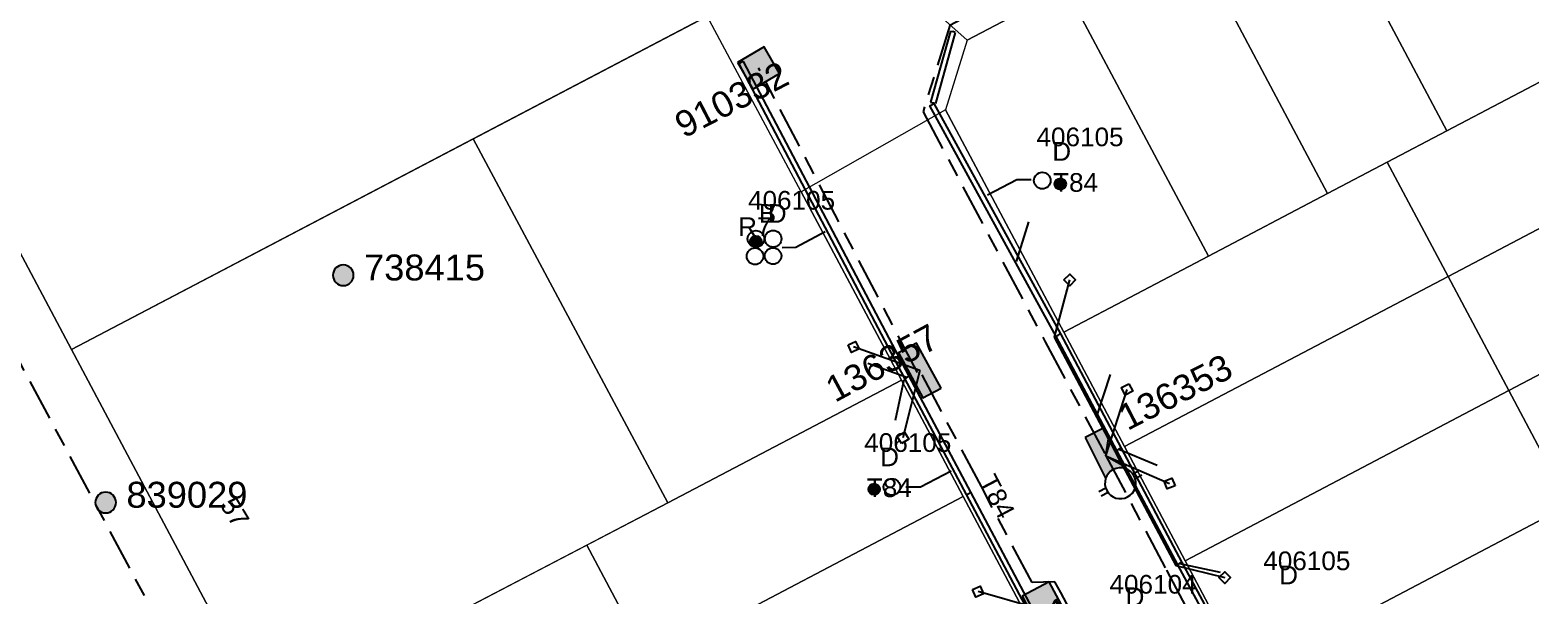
# Model space of a CAD drawing. Header units: metres. Extents: x 303173 to 305738, y 6269065 to 6269981.
# Drawn here: x 303314.6 to 303459, y 6269491.8 to 6269546.3 of the extents above; entities that cross this region are included whole.
import ezdxf
from ezdxf.enums import TextEntityAlignment as Align

# ---------------------------------------------------------------- set-up
doc = ezdxf.new("R2010")
doc.units = ezdxf.units.M
doc.linetypes.add('Cable Exist UG', pattern=[8.2, 4, -1.2, 1.8, -1.2])
doc.layers.add('Cadastre Land Parcels_SP_EXT', color=7, linetype='Continuous', lineweight=5, transparency=0.7)
doc.layers.add('Cadastre Roads_SP_EXT', color=7, linetype='Continuous', lineweight=5, transparency=0.7)
for name, color, linetype in [('Duct_SP_EXT', 7, 'Continuous'), ('Equip_LV_EXT', 7, 'Continuous'), ('Mains_HV_EXT', 7, 'Continuous'), ('Mains_LV_EXT', 7, 'Continuous'), ('Mains_LV_SL_EXT', 7, 'Continuous'), ('Services_SP_EXT', 7, 'Continuous'), ('SupportsOH_SP_TR_HV_LV_SL_EXT', 7, 'Continuous'), ('SupportsUG_SP_LV_EXT', 7, 'Continuous'), ('SupportsUG_SP_LV_SL_EXT', 7, 'Continuous'), ('Trench_SP_EXT', 7, 'Continuous')]:
    doc.layers.add(name, color=color, linetype=linetype)
doc.layers.add('Features_HIDE', color=7, linetype='Continuous', plot=False)
doc.styles.add('COLUMN_LABEL', font='arial.ttf')
doc.styles.add('iecARIAL', font='arial.ttf', dxfattribs={"height": 2})
doc.styles.add('POLE_LABEL', font='arial.ttf')
doc.styles.get("Standard").update_dxf_attribs({"font": 'arial.ttf'})

# ---------------------------------------------------------------- blocks, each defined once
blk = doc.blocks.new('COLUMN_EXT')
blk.add_hatch(color=256).paths.add_polyline_path([(-1.49, 1.48), (-1.49, -1.49), (1.48, -1.49), (1.48, 1.48)])
blk.add_lwpolyline([(-1.49, -1.49), (1.48, -1.49), (1.48, 1.48), (-1.49, 1.48)], close=True)
for tag, height, style, flags, p in [('ASSET_NUM', 2.5, 'COLUMN_LABEL', 8, (2, 2)), ('STRUCTURE_PLANT_NUMBER', 0.2, 'POLE_LABEL', 9, (1.81, 0.03)), ('STREET_CODE', 0.2, 'COLUMN_LABEL', 9, (1.81, -0.2))]:
    blk.add_attdef(tag, text='', height=height, dxfattribs=dict(style=style, flags=flags)).set_placement(p, align=Align.MIDDLE_LEFT)
at = {"flags": 9}
for tag, p in [('COLUMN_TYPE', (1.81, -0.4)), ('OWNED_BY', (1.81, -0.6)), ('STATE', (1.81, -0.8)), ('USAGE', (1.81, -1)), ('LEGEND', (1.81, -1.2)), ('LOCATION', (1.81, -1.4)), ('STREETNAME', (1.81, -1.6)), ('SUBURB', (1.81, -1.8)), ('NOTES', (1.81, -2))]:
    blk.add_attdef(tag, text='', height=0.2, dxfattribs=at).set_placement(p, align=Align.MIDDLE_LEFT)
at = {"flags": 1}
blk.add_attdef('Z', (1.81, -2.35), '', height=0.2, dxfattribs=at)
blk = doc.blocks.new('PILLAR_EXT')
blk.add_hatch(color=256).paths.add_polyline_path([(-2.475, 0.99), (-2.475, -0.99), (2.475, -0.99), (2.475, 0.99)])
blk.add_lwpolyline([(-2.475, -0.99), (2.475, -0.99), (2.475, 0.99), (-2.475, 0.99)], close=True)
at = {"style": 'iecARIAL', "flags": 8}
blk.add_attdef('ASSET_NUM', (1.5, 3.5), '', height=2.5, dxfattribs=at)
for tag, p, flags in [('OWNED_BY', (0, -0.2), 9), ('STATE', (0, -0.4), 9), ('SUPPORT_TYPE', (0, -0.6), 9), ('USAGE', (0, -0.8), 9), ('LEGEND', (0, -1), 9), ('LOCATION', (0, -1.2), 9), ('NOTES', (0, -1.4), 9), ('PARENT', (0, -1.6), 9), ('STREETNAME', (0, -1.8), 9), ('SUBURB', (0, -2), 1)]:
    blk.add_attdef(tag, p, '', height=0.2, dxfattribs=dict(flags=flags))
blk = doc.blocks.new('DUCT_EXT')
blk.add_circle((0, 0.8), 0.8)
at = {"flags": 1}
blk.add_attdef('Z', (0, 0), '', height=0.2, dxfattribs=at)
at = {"flags": 9}
for tag, p in [('DUCT_CODE', (0, 0)), ('XSECT_TYPE', (0, -0.2)), ('STATE', (0, -0.6)), ('FB_REFERENCE', (0, -0.4)), ('NOTES', (0, -0.8))]:
    blk.add_attdef(tag, text='', height=0.2, dxfattribs=at).set_placement(p, align=Align.MIDDLE_LEFT)
blk = doc.blocks.new('CCP_EXT')
at = {"flags": 9}
for tag, p in [('LEGEND', (0, -1.4)), ('STATE', (0, -1.8)), ('LIFE_SUPPORT', (0, -1.6)), ('NOTES', (0, -2))]:
    blk.add_attdef(tag, text='', height=0.2, dxfattribs=at).set_placement(p, align=Align.MIDDLE_LEFT)
blk.add_wipeout([(0, 0.57), (0.57, 0), (0, -0.57), (-0.57, 0)])
blk.add_lwpolyline([(-0.57, 0), (0, 0.57), (0.57, 0), (0, -0.57), (-0.57, 0)])
at = {"flags": 1}
blk.add_attdef('Z', (0, 0), '', height=0.2, dxfattribs=at)
at = {"flags": 9}
for tag, p in [('CCP_TYPE', (0, 0)), ('CONSTRUCTED_VOLTAGE', (0, -0.2)), ('OPERATING_VOLTAGE', (0, -0.6)), ('ORIENTATION', (0, -0.8)), ('OWNED_BY', (0, -1)), ('NO_PHASES', (0, -0.4)), ('USAGE', (0, -1.2))]:
    blk.add_attdef(tag, text='', height=0.2, dxfattribs=at).set_placement(p, align=Align.MIDDLE_LEFT)
blk = doc.blocks.new('LV_UG_LINKS_OPEN_EXT')
for p, q in [((-0.25, 1.47), (-0.25, 2.22)), ((0.25, 1.47), (0.25, 2.22)), ((-0.25, -1.47), (-0.25, -2.22)), ((0.25, -1.47), (0.25, -2.22))]:
    blk.add_line(p, q)
at = {"flags": 9}
for tag, p in [('ACTUAL_STATUS', (0, 0)), ('CONSTRUCTED_VOLTAGE', (0, -0.2)), ('OPERATING_VOLTAGE', (0, -0.6)), ('ORIENTATION', (0, -0.8)), ('STATE', (0, -1)), ('SWITCH_TYPE', (0, -1.2)), ('NO_PHASES', (0, -0.4)), ('USAGE', (0, -1.4)), ('NOTES', (0, -1.6))]:
    blk.add_attdef(tag, text='', height=0.2, dxfattribs=at).set_placement(p, align=Align.MIDDLE_LEFT)
at = {"flags": 1}
blk.add_attdef('Z', (0, 0), '', height=0.2, dxfattribs=at)
blk.add_wipeout([(-0.25, 1.47), (-0.43, 1.43), (-0.61, 1.36), (-0.77, 1.28), (-0.93, 1.17), (-1.07, 1.05), (-1.19, 0.9), (-1.29, 0.75), (-1.38, 0.58), (-1.44, 0.4), (-1.48, 0.22), (-1.49, 0.03), (-1.49, -0.16), (-1.45, -0.34), (-1.4, -0.52), (-1.32, -0.69), (-1.23, -0.85), (-1.11, -1), (-0.98, -1.13), (-0.83, -1.24), (-0.66, -1.34), (-0.49, -1.41), (-0.31, -1.46), (-0.13, -1.49), (0.06, -1.49), (0.25, -1.47), (0.43, -1.43), (0.61, -1.36), (0.77, -1.28), (0.93, -1.17), (1.07, -1.05), (1.19, -0.9), (1.29, -0.75), (1.38, -0.58), (1.44, -0.4), (1.48, -0.22), (1.49, -0.03), (1.49, 0.16), (1.45, 0.34), (1.4, 0.52), (1.32, 0.69), (1.23, 0.85), (1.11, 1), (0.98, 1.13), (0.83, 1.24), (0.66, 1.34), (0.49, 1.41), (0.31, 1.46), (0.13, 1.49), (-0.06, 1.49)])
blk.add_lwpolyline([(0, -1.49, 1), (0, 1.49, 1)], format="xyb", close=True)
blk = doc.blocks.new('CABLE_LARGE_EXT')
h = blk.add_hatch(color=256)
edge = h.paths.add_edge_path()
edge.add_arc((0, 0.55), 0.55, 0, 360)
blk.add_circle((0, 0.55), 0.55)
at = {"flags": 1}
blk.add_attdef('Z', (0, 0), '', height=0.2, dxfattribs=at)
at = {"flags": 9}
for tag, p in [('COND_CODE', (0, 0)), ('STATE', (0, -0.4)), ('XSECT_SIZE', (0, -0.6)), ('FB_REFERENCE', (0, -0.2)), ('NOTES', (0, -0.8))]:
    blk.add_attdef(tag, text='', height=0.2, dxfattribs=at).set_placement(p, align=Align.MIDDLE_LEFT)
blk = doc.blocks.new('POLE_EXT')
blk.add_hatch(color=256).paths.add_polyline_path([(-1, 0, 1), (1, 0, 1)])
blk.add_lwpolyline([(-1, 0, 1), (1, 0, 1)], format="xyb", close=True)
for tag, height, flags, p in [('pNumber', 2.5, 8, (-17.84, 2.07)), ('OWNED_BY', 0.2, 9, (1.35, -0.4)), ('SPECIAL_USE', 0.2, 9, (1.35, -0.8)), ('STATE', 0.2, 9, (1.35, -1)), ('cLV', 0.2, 9, (1.35, -1.4)), ('PARENT', 0.2, 9, (1.35, -0.6)), ('USAGE', 0.2, 9, (1.35, -1.2)), ('hDepth', 0.2, 9, (1.35, -1.6)), ('hDia', 0.2, 9, (1.35, -1.8)), ('cHV', 0.2, 9, (1.35, -2)), ('LBRACKET', 0.2, 9, (1.35, -2.2)), ('LExisting', 0.2, 9, (1.35, -2.4)), ('LANTNUMBER', 0.2, 9, (1.35, -2.6)), ('LOther', 0.2, 9, (1.35, -2.8)), ('cLinedev', 0.2, 9, (1.35, -3.4)), ('pExisting', 0.2, 9, (1.35, -3.8)), ('pFooting', 0.2, 9, (1.35, -4.4)), ('LRemove', 0.2, 9, (1.35, -3)), ('LEGEND', 0.2, 9, (1.35, -3.2)), ('LOCATION', 0.2, 9, (1.35, -3.6)), ('PFNUMBER', 0.2, 9, (1.35, -4)), ('NEWPFNUMBER', 0.2, 9, (1.35, -4.2)), ('pNew', 0.2, 9, (1.35, -4.6)), ('pRelocate', 0.2, 9, (1.35, -5)), ('pRemove', 0.2, 9, (1.35, -5.2)), ('pReplace', 0.2, 9, (1.35, -5.4)), ('pStay', 0.2, 9, (1.35, -5.6)), ('pType', 0.2, 9, (1.35, -5.8)), ('cspan', 0.2, 9, (1.35, -6)), ('STREETNAME', 0.2, 9, (1.35, -6.2)), ('SUBURB', 0.2, 9, (1.35, -6.4)), ('OPERATED_BY', 0.2, 9, (1.36, -7.01)), ('NOTES', 0.2, 9, (1.35, -6.6)), ('MAINTAINED_BY', 0.2, 9, (1.36, -6.81))]:
    blk.add_attdef(tag, text='', height=height, dxfattribs=dict(flags=flags)).set_placement(p, align=Align.MIDDLE_LEFT)
at = {"style": 'POLE_LABEL'}
for tag, height, flags, p in [('ASSET_NUM', 2.5, 8, (2, 2)), ('STRUCTURE_PLANT_NUMBER', 0.2, 9, (1.35, 0.03)), ('STREET_CODE', 0.2, 9, (1.35, -0.2))]:
    blk.add_attdef(tag, text='', height=height, dxfattribs=dict(at, flags=flags)).set_placement(p, align=Align.MIDDLE_LEFT)
at = {"flags": 1}
blk.add_attdef('Z', (1.35, -7.33), '', height=0.2, dxfattribs=at)

msp = doc.modelspace()

# ---------------------------------------------------------------- linework, layer by layer
at = {"layer": 'Cadastre Land Parcels_SP_EXT', "linetype": 'Continuous'}
for points in [[(303318.58, 6269515.47), (303496.67, 6269608.96), (303482.34, 6269635.59), (303449.52, 6269698.43), (303271.16, 6269604.94), (303282.09, 6269584.31), (303294.89, 6269560.17), (303318.58, 6269515.47)], [(303462.52, 6269542.62), (303448.79, 6269568.46), (303437.32, 6269562.42), (303451.04, 6269536.57), (303462.52, 6269542.62)], [(303445.3, 6269533.55), (303451.04, 6269536.57), (303437.32, 6269562.42), (303425.84, 6269556.38), (303439.56, 6269530.53), (303445.3, 6269533.55)], [(303439.56, 6269530.53), (303425.84, 6269556.38), (303414.36, 6269550.33), (303428.08, 6269524.48), (303439.56, 6269530.53)], [(303428.08, 6269524.48), (303414.36, 6269550.33), (303404.83, 6269545.31), (303402.75, 6269538.58), (303414.14, 6269517.14), (303428.08, 6269524.48)], [(303482.32, 6269538.94), (303476.47, 6269549.96), (303462.52, 6269542.62), (303451.04, 6269536.57), (303445.3, 6269533.55), (303451.15, 6269522.53), (303482.32, 6269538.94)], [(303398.52, 6269512.52), (303388.85, 6269530.68), (303379.82, 6269547.62), (303357.28, 6269535.79), (303376.03, 6269500.71), (303398.52, 6269512.52)], [(303488.17, 6269527.93), (303482.32, 6269538.94), (303451.15, 6269522.53), (303457, 6269511.52), (303488.17, 6269527.93)], [(303376.03, 6269500.71), (303357.28, 6269535.79), (303318.58, 6269515.47), (303337.2, 6269480.41), (303376.03, 6269500.71)], [(303451.15, 6269522.53), (303445.3, 6269533.55), (303439.56, 6269530.53), (303428.08, 6269524.48), (303414.14, 6269517.14), (303419.99, 6269506.12), (303451.15, 6269522.53)], [(303494.02, 6269516.91), (303488.17, 6269527.93), (303457, 6269511.52), (303462.84, 6269500.5), (303494.02, 6269516.91)], [(303457, 6269511.52), (303451.15, 6269522.53), (303419.99, 6269506.12), (303425.83, 6269495.11), (303457, 6269511.52)], [(303404.47, 6269501.31), (303398.52, 6269512.52), (303376.03, 6269500.71), (303368.22, 6269496.62), (303374.18, 6269485.37), (303404.47, 6269501.31)], [(303462.84, 6269500.5), (303457, 6269511.52), (303425.83, 6269495.11), (303431.68, 6269484.09), (303462.84, 6269500.5)], [(303410.41, 6269490.12), (303404.47, 6269501.31), (303374.18, 6269485.37), (303380.13, 6269474.18), (303410.41, 6269490.12)], [(303468.69, 6269489.48), (303462.84, 6269500.5), (303431.68, 6269484.09), (303437.53, 6269473.07), (303468.69, 6269489.48)], [(303374.18, 6269485.37), (303368.22, 6269496.62), (303337.2, 6269480.41), (303343.27, 6269468.95), (303374.18, 6269485.37)]]:
    msp.add_lwpolyline(points, close=True, dxfattribs=at)
at = {"layer": 'Cadastre Roads_SP_EXT', "linetype": 'Continuous'}
for points in [[(303414.36, 6269550.33), (303425.84, 6269556.38), (303437.32, 6269562.42), (303448.79, 6269568.46), (303458.32, 6269573.48), (303456.35, 6269587.8), (303393.96, 6269555.04), (303404.83, 6269545.31), (303414.36, 6269550.33)], [(303383.92, 6269392.25), (303379.48, 6269400.62), (303374.62, 6269409.8), (303373.17, 6269412.53), (303367.24, 6269423.72), (303361.3, 6269434.92), (303356, 6269444.92), (303355.13, 6269446.55), (303349.2, 6269457.75), (303343.27, 6269468.95), (303337.2, 6269480.41), (303318.58, 6269515.47), (303294.89, 6269560.17), (303284.69, 6269554.54), (303276.98, 6269550.28), (303280.05, 6269547.14), (303292.84, 6269522.9), (303309.11, 6269492.03), (303351.81, 6269411.1), (303367.49, 6269381.42), (303383.92, 6269392.25)]]:
    msp.add_lwpolyline(points, close=True, dxfattribs=at)
at = {"layer": 'Duct_SP_EXT'}
for p, q in [((303403.24, 6269546.19), (303401.32, 6269539.33)), ((303403.7, 6269546.06), (303401.78, 6269539.21)), ((303403.24, 6269546.19), (303403.47, 6269546.13)), ((303403.7, 6269546.06), (303403.47, 6269546.13)), ((303382.88, 6269543.03), (303383.09, 6269543.14)), ((303383.3, 6269543.25), (303383.09, 6269543.14)), ((303401.32, 6269539.33), (303401.55, 6269539.27)), ((303401.78, 6269539.21), (303401.55, 6269539.27)), ((303401.22, 6269538.97), (303401.43, 6269539.08)), ((303401.22, 6269538.97), (303413.39, 6269516.75)), ((303401.64, 6269539.2), (303401.43, 6269539.08)), ((303413.39, 6269516.75), (303413.6, 6269516.87)), ((303413.82, 6269516.98), (303413.6, 6269516.87)), ((303398.84, 6269512.68), (303399.05, 6269512.8)), ((303398.84, 6269512.68), (303399.05, 6269512.8)), ((303399.26, 6269512.91), (303399.05, 6269512.8)), ((303399.26, 6269512.91), (303399.05, 6269512.8)), ((303419.24, 6269505.74), (303419.45, 6269505.86)), ((303419.24, 6269505.74), (303419.45, 6269505.86)), ((303419.66, 6269505.97), (303419.45, 6269505.86)), ((303419.66, 6269505.97), (303419.45, 6269505.86)), ((303405.2, 6269501.72), (303404.99, 6269501.6)), ((303404.78, 6269501.49), (303404.99, 6269501.6)), ((303425.09, 6269494.72), (303425.3, 6269494.84)), ((303425.51, 6269494.95), (303425.3, 6269494.84))]:
    msp.add_line(p, q, dxfattribs=at)
for points in [[(303411.02, 6269531.85), (303409.63, 6269531.85), (303406.8, 6269530.36)], [(303387.02, 6269525.33), (303388.34, 6269525.35), (303391.16, 6269526.86)], [(303398.94, 6269502.24), (303400.36, 6269502.24), (303403.29, 6269503.8)]]:
    msp.add_lwpolyline(points, dxfattribs=at)
at = {"layer": 'Trench_SP_EXT', "linetype": 'Cable Exist UG'}
msp.add_lwpolyline([(303409.6, 6269523.97), (303410.89, 6269528.13)], dxfattribs=at)

# ---------------------------------------------------------------- block references
at = {"layer": 'Duct_SP_EXT'}
for name, p in [('DUCT_EXT', (303412.08, 6269530.97)), ('CABLE_LARGE_EXT', (303413.82, 6269530.89)), ('DUCT_EXT', (303384.5, 6269525.35)), ('CABLE_LARGE_EXT', (303384.5, 6269525.35)), ('DUCT_EXT', (303386.16, 6269525.36)), ('DUCT_EXT', (303384.42, 6269523.67)), ('DUCT_EXT', (303386.15, 6269523.7)), ('CABLE_LARGE_EXT', (303395.88, 6269501.46)), ('DUCT_EXT', (303397.6, 6269501.43))]:
    msp.add_blockref(name, p, dxfattribs=at)
at = {"layer": 'SupportsOH_SP_TR_HV_LV_SL_EXT'}
ref = msp.add_blockref('POLE_EXT', (303344.76, 6269522.64), dxfattribs=at)
ref.add_attrib('ASSET_NUM', '738415', dxfattribs={"layer": '0', "height": 2.5, "style": 'POLE_LABEL'}).set_placement((303346.76, 6269523.39), align=Align.MIDDLE_LEFT)
ref = msp.add_blockref('POLE_EXT', (303321.88, 6269500.73), dxfattribs=at)
ref.add_attrib('ASSET_NUM', '839029', dxfattribs={"layer": '0', "height": 2.5, "style": 'POLE_LABEL'}).set_placement((303323.88, 6269501.48), align=Align.MIDDLE_LEFT)
at = {"layer": 'SupportsUG_SP_LV_EXT'}
ref = msp.add_blockref('PILLAR_EXT', (303400.28, 6269513.46), dxfattribs=dict(at, rotation=118.3281885389941))
ref.add_attrib('ASSET_NUM', '136357', dxfattribs={"layer": '0', "height": 2.5, "rotation": 28.3282, "style": 'iecARIAL'}).set_placement((303401.78, 6269516.96), align=Align.MIDDLE_RIGHT)
ref = msp.add_blockref('PILLAR_EXT', (303418.21, 6269505.23), dxfattribs=dict(at, rotation=296.6795272067382))
ref.add_attrib('ASSET_NUM', '136353', dxfattribs={"layer": '0', "height": 2.5, "rotation": 27.1569, "style": 'iecARIAL'}).set_placement((303419.71, 6269508.73), align=Align.MIDDLE_LEFT)
at = {"layer": 'SupportsUG_SP_LV_SL_EXT'}
ref = msp.add_blockref('COLUMN_EXT', (303384.76, 6269542.62), dxfattribs=dict(at, rotation=300.2842779201964))
ref.add_attrib('ASSET_NUM', '910332', dxfattribs={"layer": '0', "height": 2.5, "rotation": 27.2805, "style": 'COLUMN_LABEL'}).set_placement((303386.76, 6269543.37), align=Align.TOP_RIGHT)
ref = msp.add_blockref('COLUMN_EXT', (303412.14, 6269491.08), dxfattribs=dict(at, rotation=297.7499242216803))
ref.add_attrib('ASSET_NUM', '910331', dxfattribs={"layer": '0', "height": 2.5, "rotation": 27.7499, "style": 'COLUMN_LABEL'}).set_placement((303414.14, 6269491.83), align=Align.TOP_RIGHT)

# ---------------------------------------------------------------- texts
at = {"layer": 'Cadastre Land Parcels_SP_EXT'}
msp.add_text('57', height=1.8, rotation=301.136, dxfattribs=at).set_placement((303332.83, 6269500.53))
at = {"layer": 'Duct_SP_EXT'}
for s, p in [('406105', (303411.52, 6269535.08)), ('D', (303413.04, 6269533.68)), ('T84', (303413.12, 6269530.69)), ('406105', (303383.74, 6269528.97)), ('B', (303384.77, 6269527.7)), ('D', (303385.64, 6269527.7)), ('R7', (303382.79, 6269526.42)), ('406105', (303394.93, 6269505.61)), ('D', (303396.46, 6269504.23)), ('T84', (303395.18, 6269501.25)), ('406105', (303433.36, 6269494.21)), ('D', (303434.89, 6269492.84)), ('406104', (303418.55, 6269491.95)), ('D', (303420.1, 6269490.74))]:
    msp.add_text(s, height=1.8, dxfattribs=at).set_placement(p)
at = {"layer": 'Features_HIDE'}
msp.add_text('T84', height=1.8, rotation=297.7503, dxfattribs=at).set_placement((303405.92, 6269502.81))

# ---------------------------------------------------------------- next in the draw order: block references
at = {"layer": 'Services_SP_EXT'}
for p in [(303414.72, 6269522.19), (303429.65, 6269493.49)]:
    msp.add_blockref('CCP_EXT', p, dxfattribs=at)
for p, rotation in [((303393.91, 6269515.73), 340.3281885519006), ((303420.24, 6269511.64), 252.1930365563624), ((303398.66, 6269506.97), 76.3281884242119), ((303424.34, 6269502.57), 156.1930365092531), ((303405.89, 6269492.14), 339.1277116028661)]:
    msp.add_blockref('CCP_EXT', p, dxfattribs=dict(at, rotation=rotation))

# ---------------------------------------------------------------- next in the draw order: linework, layer by layer
at = {"layer": 'Cadastre Roads_SP_EXT', "linetype": 'Continuous'}
msp.add_lwpolyline([(303461.63, 6269427.68), (303466.05, 6269430.01), (303459.29, 6269432.09), (303449.23, 6269451.04), (303443.38, 6269462.06), (303437.53, 6269473.07), (303431.68, 6269484.09), (303425.83, 6269495.11), (303419.99, 6269506.12), (303414.14, 6269517.14), (303402.75, 6269538.58), (303388.85, 6269530.68), (303398.52, 6269512.52), (303404.47, 6269501.31), (303410.41, 6269490.12), (303416.35, 6269478.93), (303422.52, 6269467.31), (303428.46, 6269456.11), (303434.41, 6269444.92), (303440.72, 6269433.02), (303445.17, 6269424.65), (303443.09, 6269417.92), (303461.63, 6269427.68)], close=True, dxfattribs=at)
at = {"layer": 'Duct_SP_EXT'}
for p, q in [((303398.84, 6269512.68), (303382.88, 6269543.03)), ((303399.26, 6269512.91), (303383.3, 6269543.25)), ((303401.64, 6269539.2), (303413.82, 6269516.98)), ((303413.39, 6269516.75), (303419.24, 6269505.74)), ((303413.82, 6269516.98), (303419.66, 6269505.97)), ((303404.78, 6269501.49), (303398.84, 6269512.68)), ((303405.2, 6269501.72), (303399.26, 6269512.91)), ((303411.14, 6269490.53), (303405.2, 6269501.72)), ((303410.71, 6269490.3), (303404.78, 6269501.49)), ((303425.09, 6269494.72), (303430.83, 6269484.17)), ((303425.51, 6269494.95), (303431.25, 6269484.4))]:
    msp.add_line(p, q, dxfattribs=at)
at = {"layer": 'Mains_LV_SL_EXT', "linetype": 'Cable Exist UG'}
msp.add_lwpolyline([(303400.05, 6269513.26), (303384.76, 6269542.62)], dxfattribs=at)
at = {"layer": 'Services_SP_EXT'}
for points in [[(303400.28, 6269513.46), (303393.91, 6269515.73)], [(303400.28, 6269513.46), (303398.66, 6269506.97)], [(303418.09, 6269479.88), (303416.53, 6269480.67), (303416.53, 6269480.67), (303411.27, 6269490.61), (303405.89, 6269492.14)]]:
    msp.add_lwpolyline(points, dxfattribs=at)
at = {"layer": 'Trench_SP_EXT', "linetype": 'Cable Exist UG'}
for points in [[(303399.05, 6269512.8), (303394.38, 6269514.47)], [(303417.41, 6269509.26), (303418.86, 6269513.66)], [(303398.73, 6269512.57), (303397.73, 6269507.75)], [(303419.45, 6269505.86), (303424.18, 6269503.89)], [(303425.3, 6269494.84), (303429.54, 6269493.94)]]:
    msp.add_lwpolyline(points, dxfattribs=at)

# ---------------------------------------------------------------- next in the draw order: block references
at = {"layer": 'Equip_LV_EXT', "rotation": 117.7502373182016}
msp.add_blockref('LV_UG_LINKS_OPEN_EXT', (303419.6, 6269502.59), dxfattribs=at)

# ---------------------------------------------------------------- next in the draw order: linework, layer by layer
at = {"layer": 'Duct_SP_EXT'}
for p, q in [((303419.24, 6269505.74), (303425.09, 6269494.72)), ((303419.66, 6269505.97), (303425.51, 6269494.95))]:
    msp.add_line(p, q, dxfattribs=at)
at = {"layer": 'Mains_HV_EXT', "linetype": 'Cable Exist UG'}
msp.add_lwpolyline([(303289.28, 6269536.33), (303290.76, 6269533.69), (303290.76, 6269533.69), (303302.22, 6269539.89), (303308.26, 6269528.51), (303306.86, 6269526.88), (303379.5, 6269390.62), (303378.5, 6269388.26), (303394.18, 6269357.95), (303394.18, 6269357.95), (303399.04, 6269357.06), (303421.65, 6269314.33)], dxfattribs=at)
at = {"layer": 'Mains_LV_EXT', "linetype": 'Cable Exist UG'}
for points in [[(303436.41, 6269564.2), (303434.43, 6269565.43), (303434.43, 6269565.43), (303424, 6269559.94), (303422.92, 6269559.38), (303422.89, 6269557.11), (303422.89, 6269557.11), (303413.44, 6269552.13), (303407.48, 6269548.99), (303405.84, 6269548.13), (303405.84, 6269548.13), (303403.17, 6269546.72), (303400.6, 6269538.4), (303412.36, 6269516.23), (303418.21, 6269505.23)], [(303418.09, 6269479.88), (303419.12, 6269482.13), (303419.12, 6269482.13), (303413.87, 6269492.05), (303413.29, 6269493.1), (303411.09, 6269493.01), (303411.09, 6269493.01), (303406.21, 6269502.26), (303400.28, 6269513.46)], [(303418.21, 6269505.23), (303424.05, 6269494.21), (303424.05, 6269494.21), (303429.12, 6269484.58), (303419.03, 6269481.19), (303418.09, 6269479.88)]]:
    msp.add_lwpolyline(points, dxfattribs=at)
at = {"layer": 'Services_SP_EXT'}
for points in [[(303418.21, 6269505.23), (303418.47, 6269506.88), (303418.47, 6269506.88), (303413.25, 6269516.68), (303414.72, 6269522.19)], [(303418.21, 6269505.23), (303420.24, 6269511.64)], [(303418.21, 6269505.23), (303424.34, 6269502.57)], [(303418.21, 6269505.23), (303419.81, 6269504.32), (303419.81, 6269504.32), (303424.94, 6269494.65), (303429.65, 6269493.49)]]:
    msp.add_lwpolyline(points, dxfattribs=at)

doc.saveas('drawing.dxf')
